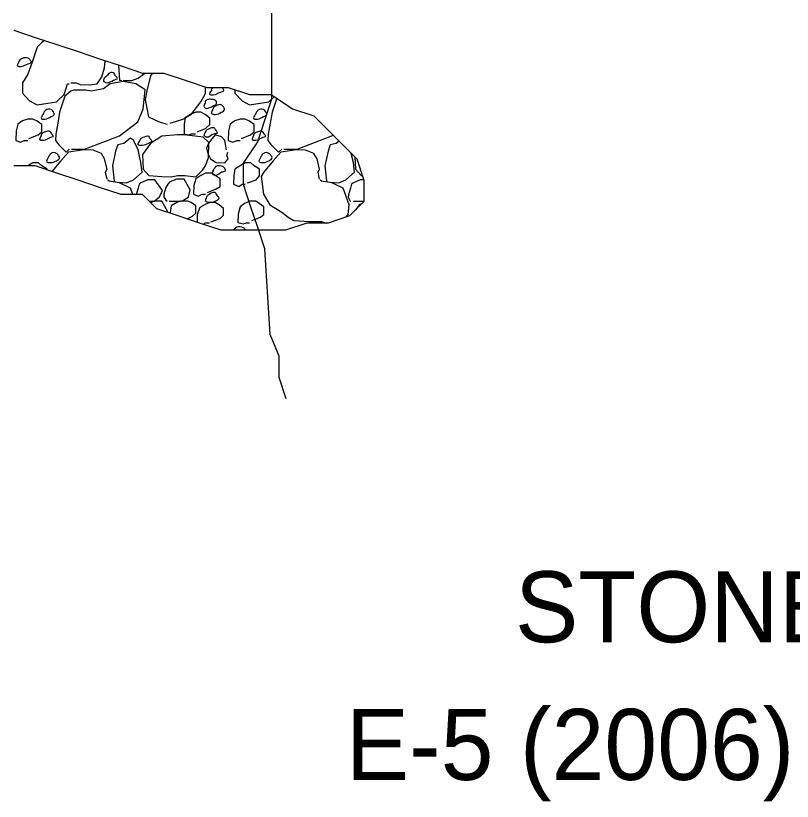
# Model space of a CAD drawing. Extents: x 1.3 to 16.4, y 0.2 to 9.7.
# Drawn here: x 6.781 to 8.957, y 0.553 to 2.755 of the extents above; entities that cross this region are included whole.
import ezdxf

# ---------------------------------------------------------------- set-up
doc = ezdxf.new("R2010")
doc.units = 0
doc.layers.add('SD_P_Frame', color=7, linetype='Continuous')
doc.layers.add('SD_P_Prop Object Lines', color=7, linetype='Continuous')

msp = doc.modelspace()

# ---------------------------------------------------------------- linework, layer by layer
at = {"layer": 'SD_P_Prop Object Lines'}
for points in [[(7.5394, 1.6807), (7.5194, 1.7407), (7.5194, 1.8008), (7.4945, 1.8608), (7.4793, 2.1011), (7.4593, 2.1611), (7.4393, 2.2212), (7.4193, 2.2812), (7.4193, 2.3413), (7.4593, 2.4013), (7.4793, 2.4614), (7.4993, 2.5214), (7.4993, 2.5815), (7.4993, 2.6415), (7.4993, 2.7016), (7.4993, 2.7616)], [(6.7761, 2.7138), (6.8362, 2.6938), (6.8962, 2.6738), (6.9563, 2.6538), (7.0163, 2.6337), (7.0764, 2.6137), (7.1364, 2.5937), (7.1965, 2.5937), (7.2565, 2.5737), (7.3166, 2.5537), (7.3766, 2.5537), (7.4367, 2.5337), (7.4967, 2.5337), (7.5568, 2.4936), (7.6168, 2.4736), (7.6569, 2.4336), (7.6969, 2.3935), (7.7369, 2.3535), (7.7569, 2.2935), (7.7569, 2.2334), (7.7169, 2.1934), (7.6569, 2.1734), (7.5968, 2.1734), (7.5368, 2.1533), (7.4767, 2.1533), (7.4167, 2.1533), (7.3566, 2.1533), (7.2965, 2.1734), (7.2365, 2.1934), (7.1764, 2.2134), (7.1364, 2.2534), (7.0764, 2.2534), (7.0163, 2.2734), (6.9563, 2.2935), (6.8962, 2.3135), (6.8362, 2.3335), (6.7761, 2.3335)], [(6.8616, 2.6853), (6.8533, 2.6788), (6.8413, 2.6668), (6.8273, 2.6248), (6.8153, 2.5908), (6.8003, 2.5668), (6.8003, 2.5378), (6.8203, 2.5158), (6.8413, 2.5048), (6.8953, 2.5128), (6.9173, 2.5338), (6.9263, 2.5638), (6.9313, 2.5638)], [(6.9353, 2.5668), (6.9503, 2.5668), (6.9623, 2.5618), (6.9893, 2.5608), (7.0093, 2.5638), (7.0223, 2.5828), (7.0303, 2.6088), (7.0322, 2.6284)], [(7.0695, 2.616), (7.0723, 2.5738), (7.0783, 2.5728)], [(7.0823, 2.5728), (7.1063, 2.5728), (7.1243, 2.5798), (7.1432, 2.5937)], [(7.1648, 2.5937), (7.1593, 2.5858), (7.1483, 2.5438), (7.1443, 2.5198), (7.1533, 2.4708), (7.1713, 2.4628), (7.1863, 2.4558), (7.2053, 2.4508)], [(6.9373, 2.3808), (6.9743, 2.3808), (7.0723, 2.4178), (7.1233, 2.4568), (7.1383, 2.4928), (7.1443, 2.5468), (7.1183, 2.5638), (7.0823, 2.5698), (7.0463, 2.5638), (7.0273, 2.5498), (6.9923, 2.5428), (6.9773, 2.5458), (6.9433, 2.5458), (6.9353, 2.5428), (6.9193, 2.5288), (6.9043, 2.4838), (6.8993, 2.4538), (6.8933, 2.4228), (6.8923, 2.4048), (6.9023, 2.3928), (6.9223, 2.3718), (6.9313, 2.3808)], [(7.2143, 2.4538), (7.2493, 2.4648), (7.2733, 2.4778), (7.3003, 2.5128), (7.3133, 2.5368), (7.3131, 2.5548)], [(7.3955, 2.5474), (7.3955, 2.5378), (7.4155, 2.5158), (7.4365, 2.5048), (7.4905, 2.5128), (7.5059, 2.5275)], [(7.5126, 2.5231), (7.4995, 2.4838), (7.4945, 2.4538), (7.4885, 2.4228), (7.4875, 2.4048), (7.4975, 2.3928), (7.5175, 2.3718), (7.5265, 2.3808)], [(7.2893, 2.4288), (7.3133, 2.4388), (7.3253, 2.4498), (7.3253, 2.4678), (7.3123, 2.4778), (7.3003, 2.4838), (7.2863, 2.4838), (7.2713, 2.4778), (7.2563, 2.4688), (7.2533, 2.4508), (7.2533, 2.4238), (7.2653, 2.4208), (7.2743, 2.4238), (7.2853, 2.4238)], [(6.8183, 2.4108), (6.8443, 2.4208), (6.8543, 2.4288), (6.8543, 2.4498), (6.8413, 2.4588), (6.8293, 2.4648), (6.8153, 2.4648), (6.8003, 2.4598), (6.7873, 2.4508), (6.7823, 2.4318), (6.7813, 2.4048), (6.7943, 2.3998), (6.8053, 2.4048), (6.8153, 2.4048)], [(7.4135, 2.4108), (7.4395, 2.4208), (7.4495, 2.4288), (7.4495, 2.4498), (7.4365, 2.4588), (7.4245, 2.4648), (7.4105, 2.4648), (7.3955, 2.4598), (7.3825, 2.4508), (7.3775, 2.4318), (7.3765, 2.4048), (7.3895, 2.3998), (7.4005, 2.4048), (7.4105, 2.4048)], [(7.0673, 2.2878), (7.0913, 2.2858), (7.1113, 2.2948), (7.1353, 2.3158), (7.1323, 2.3428), (7.1243, 2.3788), (7.1113, 2.4058), (7.1033, 2.4118), (7.0843, 2.3968), (7.0673, 2.3928), (7.0613, 2.3748), (7.0523, 2.3338), (7.0573, 2.2918), (7.0583, 2.2878)], [(7.2553, 2.3068), (7.2863, 2.3028), (7.3043, 2.3218), (7.3133, 2.3338), (7.3213, 2.3568), (7.3223, 2.3988), (7.3063, 2.4138), (7.2533, 2.4208), (7.2343, 2.4208), (7.1903, 2.4168), (7.1593, 2.3968), (7.1363, 2.3658), (7.1383, 2.3248), (7.1543, 2.3068), (7.1903, 2.3038), (7.2173, 2.3028), (7.2353, 2.3068), (7.2553, 2.3068)], [(7.3723, 2.3788), (7.3673, 2.4048), (7.3583, 2.4148), (7.3403, 2.4208), (7.3273, 2.4048), (7.3213, 2.3968), (7.3163, 2.3838), (7.3193, 2.3688), (7.3273, 2.3538), (7.3433, 2.3428), (7.3673, 2.3418), (7.3763, 2.3538), (7.3733, 2.3628), (7.3753, 2.3718)], [(7.5325, 2.3808), (7.5695, 2.3808), (7.6675, 2.4178), (7.6704, 2.42)], [(7.6874, 2.403), (7.6795, 2.3968), (7.6625, 2.3928), (7.6565, 2.3748), (7.6475, 2.3338), (7.6525, 2.2918), (7.6535, 2.2878)], [(7.0373, 2.2968), (7.0333, 2.3158), (7.0373, 2.3248), (7.0303, 2.3538), (7.0213, 2.3688), (6.9983, 2.3778), (6.9733, 2.3788), (6.9293, 2.3718), (6.9073, 2.3478), (6.8829, 2.3179)], [(7.6325, 2.2968), (7.6285, 2.3158), (7.6325, 2.3248), (7.6255, 2.3538), (7.6165, 2.3688), (7.5935, 2.3778), (7.5685, 2.3788), (7.5245, 2.3718), (7.5025, 2.3478), (7.4755, 2.3148), (7.4695, 2.3038), (7.4755, 2.2548), (7.4935, 2.2248), (7.5265, 2.2038), (7.5445, 2.1898), (7.5605, 2.1808), (7.6045, 2.1778), (7.6385, 2.1778), (7.6517, 2.1734)], [(7.6625, 2.2878), (7.6865, 2.2858), (7.7065, 2.2948), (7.7305, 2.3158), (7.7275, 2.3428), (7.7217, 2.3687)], [(7.7318, 2.3586), (7.7335, 2.3248), (7.7495, 2.3068), (7.7526, 2.3065)], [(6.8693, 2.3224), (6.8693, 2.3248), (6.8543, 2.3338), (6.8453, 2.3418), (6.8293, 2.3418), (6.8153, 2.3338), (6.8149, 2.3335)], [(7.4305, 2.2858), (7.4555, 2.2948), (7.4645, 2.3058), (7.4645, 2.3248), (7.4495, 2.3338), (7.4405, 2.3418), (7.4245, 2.3418), (7.4105, 2.3338), (7.3955, 2.3248), (7.3925, 2.3068), (7.3915, 2.2828), (7.4065, 2.2758), (7.4155, 2.2828), (7.4245, 2.2828)], [(7.3183, 2.2588), (7.3433, 2.2698), (7.3543, 2.2758), (7.3543, 2.2978), (7.3403, 2.3068), (7.3303, 2.3128), (7.3133, 2.3128), (7.3003, 2.3068), (7.2863, 2.2978), (7.2803, 2.2788), (7.2793, 2.2548), (7.2923, 2.2488), (7.3033, 2.2548), (7.3133, 2.2548)], [(7.1098, 2.2534), (7.1033, 2.2708), (7.0723, 2.2858), (7.0433, 2.2908), (7.0393, 2.2938)], [(7.1551, 2.2348), (7.1563, 2.2348), (7.1693, 2.2348), (7.1843, 2.2468), (7.1923, 2.2648), (7.1713, 2.2948), (7.1623, 2.2948), (7.1513, 2.2948), (7.1323, 2.2858), (7.1273, 2.2828), (7.1243, 2.2708), (7.1186, 2.2534)], [(7.2113, 2.2348), (7.2343, 2.2348), (7.2503, 2.2368), (7.2653, 2.2468), (7.2703, 2.2668), (7.2533, 2.2968), (7.2413, 2.2968), (7.2323, 2.2968), (7.2133, 2.2888), (7.2073, 2.2828), (7.2023, 2.2728), (7.1963, 2.2548), (7.1963, 2.2468), (7.2023, 2.2378), (7.2053, 2.2348)], [(7.7063, 2.1898), (7.7125, 2.1978), (7.7155, 2.2248), (7.6985, 2.2708), (7.6675, 2.2858), (7.6385, 2.2908), (7.6345, 2.2938)], [(7.7565, 2.2948), (7.7465, 2.2948), (7.7275, 2.2858), (7.7225, 2.2828), (7.7195, 2.2708), (7.7135, 2.2528), (7.7125, 2.2458), (7.7185, 2.2348), (7.7195, 2.2348)], [(7.2069, 2.2032), (7.2073, 2.2048), (7.1903, 2.2348), (7.1783, 2.2348), (7.1683, 2.2348), (7.1595, 2.2303)], [(7.2615, 2.185), (7.2763, 2.1928), (7.2863, 2.2008), (7.2863, 2.2218), (7.2733, 2.2308), (7.2623, 2.2348), (7.2463, 2.2348), (7.2343, 2.2318), (7.2173, 2.2218), (7.2143, 2.2018), (7.2143, 2.2008)], [(7.3283, 2.1768), (7.3543, 2.1858), (7.3633, 2.1958), (7.3633, 2.2138), (7.3513, 2.2248), (7.3403, 2.2308), (7.3253, 2.2308), (7.3123, 2.2258), (7.2973, 2.2168), (7.2893, 2.1978), (7.2893, 2.1758)], [(7.4425, 2.1808), (7.4675, 2.1898), (7.4765, 2.1978), (7.4765, 2.2188), (7.4635, 2.2278), (7.4545, 2.2348), (7.4375, 2.2348), (7.4225, 2.2278), (7.4105, 2.2188), (7.4045, 2.1988), (7.4035, 2.1748), (7.4185, 2.1708), (7.4275, 2.1738), (7.4365, 2.1738)], [(7.7275, 2.2348), (7.7515, 2.2348), (7.7569, 2.2348)], [(7.7531, 2.2296), (7.7435, 2.2248), (7.7405, 2.2198), (7.7335, 2.2108), (7.7333, 2.2098)], [(7.3069, 2.1699), (7.3133, 2.1738), (7.3243, 2.1738)]]:
    msp.add_lwpolyline(points, dxfattribs=at)
for points in [[(6.7913, 2.6248), (6.7933, 2.6308), (6.8003, 2.6358), (6.8153, 2.6368), (6.8213, 2.6308), (6.8243, 2.6238), (6.8153, 2.6188), (6.7973, 2.6118), (6.7873, 2.6128), (6.7913, 2.6268)], [(7.0313, 2.5818), (7.0363, 2.5858), (7.0403, 2.5908), (7.0553, 2.5948), (7.0613, 2.5858), (7.0663, 2.5798), (7.0553, 2.5738), (7.0373, 2.5668), (7.0273, 2.5728), (7.0313, 2.5818)], [(7.3597, 2.5537), (7.3603, 2.5528), (7.3633, 2.5438), (7.3543, 2.5398), (7.3343, 2.5318), (7.3253, 2.5338), (7.3313, 2.5458)], [(7.3303, 2.5458), (7.3333, 2.5528), (7.3347, 2.5537)], [(7.3123, 2.5098), (7.3133, 2.5158), (7.3213, 2.5198), (7.3333, 2.5198), (7.3423, 2.5158), (7.3433, 2.5068), (7.3343, 2.5018), (7.3163, 2.4948), (7.3093, 2.4988), (7.3123, 2.5098)], [(6.8573, 2.4778), (6.8603, 2.4838), (6.8653, 2.4898), (6.8803, 2.4918), (6.8873, 2.4838), (6.8893, 2.4778), (6.8803, 2.4718), (6.8633, 2.4648), (6.8533, 2.4658), (6.8573, 2.4778)], [(7.3333, 2.4918), (7.3373, 2.4988), (7.3423, 2.5018), (7.3573, 2.5048), (7.3633, 2.4988), (7.3663, 2.4918), (7.3573, 2.4838), (7.3403, 2.4778), (7.3303, 2.4808), (7.3333, 2.4918)], [(7.4525, 2.4778), (7.4555, 2.4838), (7.4605, 2.4898), (7.4755, 2.4918), (7.4825, 2.4838), (7.4845, 2.4778), (7.4755, 2.4718), (7.4585, 2.4648), (7.4485, 2.4658), (7.4525, 2.4778)], [(6.8533, 2.4178), (6.8543, 2.4238), (6.8623, 2.4288), (6.8743, 2.4318), (6.8813, 2.4238), (6.8863, 2.4168), (6.8753, 2.4118), (6.8593, 2.4048), (6.8503, 2.4058), (6.8533, 2.4198)], [(7.3133, 2.4268), (7.3153, 2.4328), (7.3223, 2.4378), (7.3363, 2.4408), (7.3423, 2.4328), (7.3453, 2.4258), (7.3363, 2.4228), (7.3163, 2.4138), (7.3103, 2.4168), (7.3133, 2.4288)], [(7.4485, 2.4178), (7.4495, 2.4238), (7.4575, 2.4288), (7.4695, 2.4318), (7.4765, 2.4238), (7.4815, 2.4168), (7.4705, 2.4118), (7.4545, 2.4048), (7.4455, 2.4058), (7.4485, 2.4198)], [(7.1293, 2.4048), (7.1323, 2.4108), (7.1383, 2.4138), (7.1533, 2.4168), (7.1573, 2.4108), (7.1623, 2.4028), (7.1533, 2.3968), (7.1363, 2.3908), (7.1243, 2.3928), (7.1303, 2.4048)], [(6.8723, 2.3568), (6.8743, 2.3608), (6.8803, 2.3688), (6.8953, 2.3688), (6.9013, 2.3628), (6.9043, 2.3568), (6.8953, 2.3478), (6.8783, 2.3428), (6.8683, 2.3448), (6.8723, 2.3568)], [(7.4675, 2.3568), (7.4695, 2.3608), (7.4755, 2.3688), (7.4905, 2.3688), (7.4965, 2.3628), (7.4995, 2.3568), (7.4905, 2.3478), (7.4735, 2.3428), (7.4635, 2.3448), (7.4675, 2.3568)], [(7.3333, 2.3208), (7.3393, 2.3278), (7.3433, 2.3328), (7.3583, 2.3338), (7.3663, 2.3278), (7.3673, 2.3188), (7.3583, 2.3158), (7.3423, 2.3068), (7.3333, 2.3098), (7.3363, 2.3218)], [(7.3163, 2.2468), (7.3183, 2.2498), (7.3253, 2.2548), (7.3403, 2.2588), (7.3463, 2.2498), (7.3513, 2.2438), (7.3403, 2.2348), (7.3223, 2.2318), (7.3133, 2.2348), (7.3163, 2.2468)], [(7.3911, 2.1533), (7.3955, 2.1578), (7.3985, 2.1608), (7.4135, 2.1628), (7.4225, 2.1578), (7.4245, 2.1533)]]:
    msp.add_spline(points, degree=3, dxfattribs=at)

# ---------------------------------------------------------------- texts
at = {"layer": 'SD_P_Frame'}
for s, height, p in [('STONE CHECK DAM', 0.198996, (8.1802, 0.9984)), ('E-5 (2006)', 0.199, (7.706, 0.6127))]:
    msp.add_text(s, height=height, dxfattribs=at).set_placement(p)

doc.saveas('drawing.dxf')
